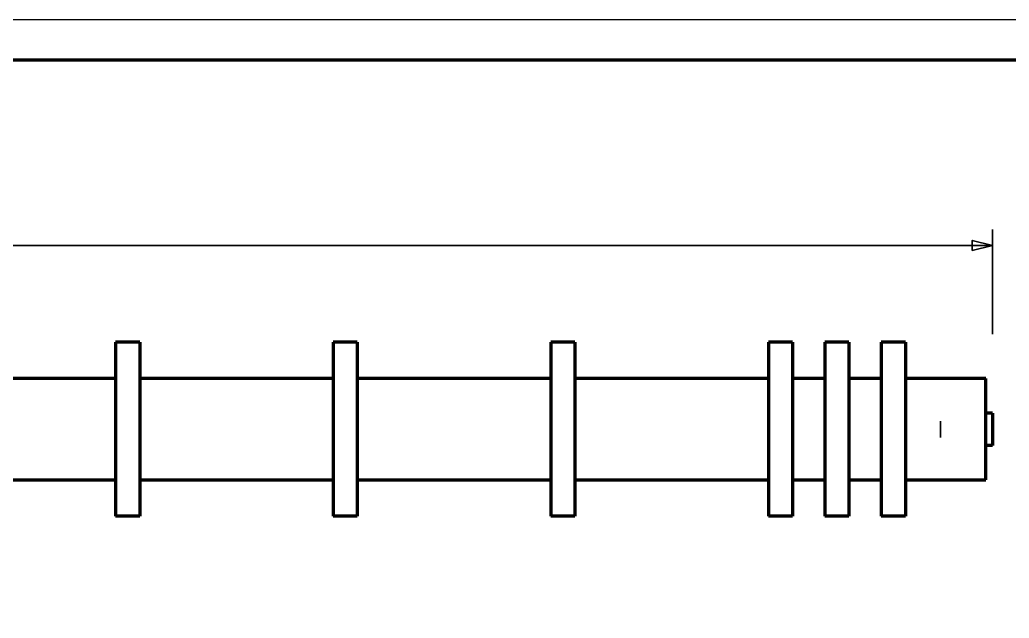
# Model space of a CAD drawing. Header units: millimetres. Extents: x 0 to 420, y 0 to 297.
# Drawn here: x 211.9 to 334.7, y 222.8 to 297 of the extents above; entities that cross this region are included whole.
import ezdxf

# ---------------------------------------------------------------- set-up
doc = ezdxf.new("R2010")
doc.units = ezdxf.units.MM
doc.linetypes.add('DASHED', pattern=[1.524, 1.27, -0.254])

msp = doc.modelspace()

# ---------------------------------------------------------------- linework, layer by layer
at = {"color": 7, "lineweight": 35}
for p, q in [((332.6, 258), (332.6, 271)), ((65, 269), (332.6, 269))]:
    msp.add_line(p, q, dxfattribs=at)
at = {"color": 1, "lineweight": 70}
for p, q in [((223.8, 257), (223.8, 256.93)), ((226.8, 257), (223.8, 257)), ((223.8, 256.93), (223.8, 256.73)), ((223.8, 256.73), (223.8, 256.39)), ((226.8, 257), (226.8, 256.93)), ((226.8, 256.93), (226.8, 256.73)), ((226.8, 256.73), (226.8, 256.39)), ((250.8, 257), (250.8, 256.93)), ((253.8, 257), (250.8, 257)), ((250.8, 256.93), (250.8, 256.73)), ((250.8, 256.73), (250.8, 256.39)), ((253.8, 257), (253.8, 256.93)), ((253.8, 256.93), (253.8, 256.73)), ((253.8, 256.73), (253.8, 256.39)), ((277.8, 257), (277.8, 256.93)), ((280.8, 257), (277.8, 257)), ((277.8, 256.93), (277.8, 256.73)), ((277.8, 256.73), (277.8, 256.39)), ((280.8, 257), (280.8, 256.93)), ((280.8, 256.93), (280.8, 256.73)), ((280.8, 256.73), (280.8, 256.39)), ((304.8, 257), (304.8, 256.93)), ((307.8, 257), (304.8, 257)), ((304.8, 256.93), (304.8, 256.73)), ((304.8, 256.73), (304.8, 256.39)), ((307.8, 257), (307.8, 256.93)), ((307.8, 256.93), (307.8, 256.73)), ((307.8, 256.73), (307.8, 256.39)), ((311.8, 257), (311.8, 256.93)), ((314.8, 257), (311.8, 257)), ((311.8, 256.93), (311.8, 256.73)), ((311.8, 256.73), (311.8, 256.39)), ((314.8, 257), (314.8, 256.93)), ((314.8, 256.93), (314.8, 256.73)), ((314.8, 256.73), (314.8, 256.39)), ((318.8, 257), (318.8, 256.93)), ((321.8, 257), (318.8, 257)), ((318.8, 256.93), (318.8, 256.73)), ((318.8, 256.73), (318.8, 256.39)), ((321.8, 257), (321.8, 256.93)), ((321.8, 256.93), (321.8, 256.73)), ((321.8, 256.73), (321.8, 256.39)), ((223.8, 256.39), (223.8, 255.93)), ((223.8, 255.93), (223.8, 255.34)), ((223.8, 255.34), (223.8, 254.64)), ((226.8, 256.39), (226.8, 255.93)), ((226.8, 255.93), (226.8, 255.34)), ((226.8, 255.34), (226.8, 254.64)), ((250.8, 256.39), (250.8, 255.93)), ((250.8, 255.93), (250.8, 255.34)), ((250.8, 255.34), (250.8, 254.64)), ((253.8, 256.39), (253.8, 255.93)), ((253.8, 255.93), (253.8, 255.34)), ((253.8, 255.34), (253.8, 254.64)), ((277.8, 256.39), (277.8, 255.93)), ((277.8, 255.93), (277.8, 255.34)), ((277.8, 255.34), (277.8, 254.64)), ((280.8, 256.39), (280.8, 255.93)), ((280.8, 255.93), (280.8, 255.34)), ((280.8, 255.34), (280.8, 254.64)), ((304.8, 256.39), (304.8, 255.93)), ((304.8, 255.93), (304.8, 255.34)), ((304.8, 255.34), (304.8, 254.64)), ((307.8, 256.39), (307.8, 255.93)), ((307.8, 255.93), (307.8, 255.34)), ((307.8, 255.34), (307.8, 254.64)), ((311.8, 256.39), (311.8, 255.93)), ((311.8, 255.93), (311.8, 255.34)), ((311.8, 255.34), (311.8, 254.64)), ((314.8, 256.39), (314.8, 255.93)), ((314.8, 255.93), (314.8, 255.34)), ((314.8, 255.34), (314.8, 254.64)), ((318.8, 256.39), (318.8, 255.93)), ((318.8, 255.93), (318.8, 255.34)), ((318.8, 255.34), (318.8, 254.64)), ((321.8, 256.39), (321.8, 255.93)), ((321.8, 255.93), (321.8, 255.34)), ((321.8, 255.34), (321.8, 254.64)), ((223.8, 254.64), (223.8, 253.84)), ((226.8, 254.64), (226.8, 253.84)), ((250.8, 254.64), (250.8, 253.84)), ((253.8, 254.64), (253.8, 253.84)), ((277.8, 254.64), (277.8, 253.84)), ((280.8, 254.64), (280.8, 253.84)), ((304.8, 254.64), (304.8, 253.84)), ((307.8, 254.64), (307.8, 253.84)), ((311.8, 254.64), (311.8, 253.84)), ((314.8, 254.64), (314.8, 253.84)), ((318.8, 254.64), (318.8, 253.84)), ((321.8, 254.64), (321.8, 253.84)), ((223.8, 253.84), (223.8, 252.93)), ((223.8, 252.93), (223.8, 251.95)), ((226.8, 253.84), (226.8, 252.93)), ((226.8, 252.93), (226.8, 251.95)), ((250.8, 253.84), (250.8, 252.93)), ((250.8, 252.93), (250.8, 251.95)), ((253.8, 253.84), (253.8, 252.93)), ((253.8, 252.93), (253.8, 251.95)), ((277.8, 253.84), (277.8, 252.93)), ((277.8, 252.93), (277.8, 251.95)), ((280.8, 253.84), (280.8, 252.93)), ((280.8, 252.93), (280.8, 251.95)), ((304.8, 253.84), (304.8, 252.93)), ((304.8, 252.93), (304.8, 251.95)), ((307.8, 253.84), (307.8, 252.93)), ((307.8, 252.93), (307.8, 251.95)), ((311.8, 253.84), (311.8, 252.93)), ((311.8, 252.93), (311.8, 251.95)), ((314.8, 253.84), (314.8, 252.93)), ((314.8, 252.93), (314.8, 251.95)), ((318.8, 253.84), (318.8, 252.93)), ((318.8, 252.93), (318.8, 251.95)), ((321.8, 253.84), (321.8, 252.93)), ((321.8, 252.93), (321.8, 251.95)), ((223.8, 252.5), (173.8, 252.5)), ((223.8, 251.95), (223.8, 250.89)), ((250.8, 252.5), (226.8, 252.5)), ((226.8, 251.95), (226.8, 250.89)), ((250.8, 251.95), (250.8, 250.89)), ((277.8, 252.5), (253.8, 252.5)), ((253.8, 251.95), (253.8, 250.89)), ((277.8, 251.95), (277.8, 250.89)), ((304.8, 252.5), (280.8, 252.5)), ((280.8, 251.95), (280.8, 250.89)), ((304.8, 251.95), (304.8, 250.89)), ((311.8, 252.5), (307.8, 252.5)), ((307.8, 251.95), (307.8, 250.89)), ((311.8, 251.95), (311.8, 250.89)), ((318.8, 252.5), (314.8, 252.5)), ((314.8, 251.95), (314.8, 250.89)), ((318.8, 251.95), (318.8, 250.89)), ((331.8, 252.5), (321.8, 252.5)), ((321.8, 251.95), (321.8, 250.89)), ((331.8, 252.34), (331.8, 252.5)), ((331.8, 251.88), (331.8, 252.34)), ((331.8, 251.13), (331.8, 251.88)), ((223.8, 250.89), (223.8, 249.77)), ((226.8, 250.89), (226.8, 249.77)), ((250.8, 250.89), (250.8, 249.77)), ((253.8, 250.89), (253.8, 249.77)), ((277.8, 250.89), (277.8, 249.77)), ((280.8, 250.89), (280.8, 249.77)), ((304.8, 250.89), (304.8, 249.77)), ((307.8, 250.89), (307.8, 249.77)), ((311.8, 250.89), (311.8, 249.77)), ((314.8, 250.89), (314.8, 249.77)), ((318.8, 250.89), (318.8, 249.77)), ((321.8, 250.89), (321.8, 249.77)), ((331.8, 250.13), (331.8, 251.13)), ((223.8, 249.77), (223.8, 248.6)), ((226.8, 249.77), (226.8, 248.6)), ((250.8, 249.77), (250.8, 248.6)), ((253.8, 249.77), (253.8, 248.6)), ((277.8, 249.77), (277.8, 248.6)), ((280.8, 249.77), (280.8, 248.6)), ((304.8, 249.77), (304.8, 248.6)), ((307.8, 249.77), (307.8, 248.6)), ((311.8, 249.77), (311.8, 248.6)), ((314.8, 249.77), (314.8, 248.6)), ((318.8, 249.77), (318.8, 248.6)), ((321.8, 249.77), (321.8, 248.6)), ((331.8, 248.93), (331.8, 250.13)), ((223.8, 248.6), (223.8, 247.41)), ((226.8, 248.6), (226.8, 247.41)), ((250.8, 248.6), (250.8, 247.41)), ((253.8, 248.6), (253.8, 247.41)), ((277.8, 248.6), (277.8, 247.41)), ((280.8, 248.6), (280.8, 247.41)), ((304.8, 248.6), (304.8, 247.41)), ((307.8, 248.6), (307.8, 247.41)), ((311.8, 248.6), (311.8, 247.41)), ((314.8, 248.6), (314.8, 247.41)), ((318.8, 248.6), (318.8, 247.41)), ((321.8, 248.6), (321.8, 247.41)), ((331.8, 247.6), (331.8, 248.93)), ((332.6, 248.2), (331.8, 248.2)), ((332.6, 248.2), (332.6, 248.19)), ((332.6, 248.19), (332.6, 248.15)), ((332.6, 248.15), (332.6, 248.09)), ((332.6, 248.09), (332.6, 248)), ((332.6, 248), (332.6, 247.89)), ((223.8, 247.41), (223.8, 246.2)), ((226.8, 247.41), (226.8, 246.2)), ((250.8, 247.41), (250.8, 246.2)), ((253.8, 247.41), (253.8, 246.2)), ((277.8, 247.41), (277.8, 246.2)), ((280.8, 247.41), (280.8, 246.2)), ((304.8, 247.41), (304.8, 246.2)), ((307.8, 247.41), (307.8, 246.2)), ((311.8, 247.41), (311.8, 246.2)), ((314.8, 247.41), (314.8, 246.2)), ((318.8, 247.41), (318.8, 246.2)), ((321.8, 247.41), (321.8, 246.2)), ((331.8, 246.2), (331.8, 247.6)), ((332.6, 247.89), (332.6, 247.76)), ((332.6, 247.76), (332.6, 247.61)), ((332.6, 247.61), (332.6, 247.45)), ((332.6, 247.45), (332.6, 247.26)), ((332.6, 247.26), (332.6, 247.07)), ((332.6, 247.07), (332.6, 246.86)), ((332.6, 246.86), (332.6, 246.65)), ((223.8, 246.2), (223.8, 244.99)), ((226.8, 246.2), (226.8, 244.99)), ((250.8, 246.2), (250.8, 244.99)), ((253.8, 246.2), (253.8, 244.99)), ((277.8, 246.2), (277.8, 244.99)), ((280.8, 246.2), (280.8, 244.99)), ((304.8, 246.2), (304.8, 244.99)), ((307.8, 246.2), (307.8, 244.99)), ((311.8, 246.2), (311.8, 244.99)), ((314.8, 246.2), (314.8, 244.99)), ((318.8, 246.2), (318.8, 244.99)), ((321.8, 246.2), (321.8, 244.99)), ((331.8, 244.8), (331.8, 246.2)), ((332.6, 246.65), (332.6, 246.42)), ((332.6, 246.42), (332.6, 246.2)), ((332.6, 246.2), (332.6, 245.98)), ((332.6, 245.98), (332.6, 245.75)), ((332.6, 245.75), (332.6, 245.54)), ((332.6, 245.54), (332.6, 245.33)), ((223.8, 244.99), (223.8, 243.8)), ((226.8, 244.99), (226.8, 243.8)), ((250.8, 244.99), (250.8, 243.8)), ((253.8, 244.99), (253.8, 243.8)), ((277.8, 244.99), (277.8, 243.8)), ((280.8, 244.99), (280.8, 243.8)), ((304.8, 244.99), (304.8, 243.8)), ((307.8, 244.99), (307.8, 243.8)), ((311.8, 244.99), (311.8, 243.8)), ((314.8, 244.99), (314.8, 243.8)), ((318.8, 244.99), (318.8, 243.8)), ((321.8, 244.99), (321.8, 243.8)), ((331.8, 243.47), (331.8, 244.8)), ((332.6, 245.33), (332.6, 245.14)), ((332.6, 245.14), (332.6, 244.95)), ((332.6, 244.95), (332.6, 244.79)), ((332.6, 244.79), (332.6, 244.64)), ((332.6, 244.64), (332.6, 244.51)), ((332.6, 244.51), (332.6, 244.4)), ((332.6, 244.4), (332.6, 244.31)), ((332.6, 244.31), (332.6, 244.25)), ((223.8, 243.8), (223.8, 242.63)), ((226.8, 243.8), (226.8, 242.63)), ((250.8, 243.8), (250.8, 242.63)), ((253.8, 243.8), (253.8, 242.63)), ((277.8, 243.8), (277.8, 242.63)), ((280.8, 243.8), (280.8, 242.63)), ((304.8, 243.8), (304.8, 242.63)), ((307.8, 243.8), (307.8, 242.63)), ((311.8, 243.8), (311.8, 242.63)), ((314.8, 243.8), (314.8, 242.63)), ((318.8, 243.8), (318.8, 242.63)), ((321.8, 243.8), (321.8, 242.63)), ((332.6, 244.2), (331.8, 244.2)), ((331.8, 242.27), (331.8, 243.47)), ((332.6, 244.25), (332.6, 244.21)), ((332.6, 244.21), (332.6, 244.2)), ((223.8, 242.63), (223.8, 241.51)), ((226.8, 242.63), (226.8, 241.51)), ((250.8, 242.63), (250.8, 241.51)), ((253.8, 242.63), (253.8, 241.51)), ((277.8, 242.63), (277.8, 241.51)), ((280.8, 242.63), (280.8, 241.51)), ((304.8, 242.63), (304.8, 241.51)), ((307.8, 242.63), (307.8, 241.51)), ((311.8, 242.63), (311.8, 241.51)), ((314.8, 242.63), (314.8, 241.51)), ((318.8, 242.63), (318.8, 241.51)), ((321.8, 242.63), (321.8, 241.51)), ((331.8, 241.27), (331.8, 242.27)), ((223.8, 241.51), (223.8, 240.45)), ((226.8, 241.51), (226.8, 240.45)), ((250.8, 241.51), (250.8, 240.45)), ((253.8, 241.51), (253.8, 240.45)), ((277.8, 241.51), (277.8, 240.45)), ((280.8, 241.51), (280.8, 240.45)), ((304.8, 241.51), (304.8, 240.45)), ((307.8, 241.51), (307.8, 240.45)), ((311.8, 241.51), (311.8, 240.45)), ((314.8, 241.51), (314.8, 240.45)), ((318.8, 241.51), (318.8, 240.45)), ((321.8, 241.51), (321.8, 240.45)), ((331.8, 240.52), (331.8, 241.27)), ((173.8, 239.9), (223.8, 239.9)), ((223.8, 240.45), (223.8, 239.47)), ((223.8, 239.47), (223.8, 238.56)), ((226.8, 240.45), (226.8, 239.47)), ((226.8, 239.9), (250.8, 239.9)), ((226.8, 239.47), (226.8, 238.56)), ((250.8, 240.45), (250.8, 239.47)), ((250.8, 239.47), (250.8, 238.56)), ((253.8, 240.45), (253.8, 239.47)), ((253.8, 239.9), (277.8, 239.9)), ((253.8, 239.47), (253.8, 238.56)), ((277.8, 240.45), (277.8, 239.47)), ((277.8, 239.47), (277.8, 238.56)), ((280.8, 240.45), (280.8, 239.47)), ((280.8, 239.9), (304.8, 239.9)), ((280.8, 239.47), (280.8, 238.56)), ((304.8, 240.45), (304.8, 239.47)), ((304.8, 239.47), (304.8, 238.56)), ((307.8, 240.45), (307.8, 239.47)), ((307.8, 239.9), (311.8, 239.9)), ((307.8, 239.47), (307.8, 238.56)), ((311.8, 240.45), (311.8, 239.47)), ((311.8, 239.47), (311.8, 238.56)), ((314.8, 240.45), (314.8, 239.47)), ((314.8, 239.9), (318.8, 239.9)), ((314.8, 239.47), (314.8, 238.56)), ((318.8, 240.45), (318.8, 239.47)), ((318.8, 239.47), (318.8, 238.56)), ((321.8, 240.45), (321.8, 239.47)), ((321.8, 239.9), (331.8, 239.9)), ((321.8, 239.47), (321.8, 238.56)), ((331.8, 240.06), (331.8, 240.52)), ((331.8, 239.9), (331.8, 240.06)), ((223.8, 238.56), (223.8, 237.76)), ((226.8, 238.56), (226.8, 237.76)), ((250.8, 238.56), (250.8, 237.76)), ((253.8, 238.56), (253.8, 237.76)), ((277.8, 238.56), (277.8, 237.76)), ((280.8, 238.56), (280.8, 237.76)), ((304.8, 238.56), (304.8, 237.76)), ((307.8, 238.56), (307.8, 237.76)), ((311.8, 238.56), (311.8, 237.76)), ((314.8, 238.56), (314.8, 237.76)), ((318.8, 238.56), (318.8, 237.76)), ((321.8, 238.56), (321.8, 237.76)), ((223.8, 237.76), (223.8, 237.06)), ((223.8, 237.06), (223.8, 236.47)), ((226.8, 237.76), (226.8, 237.06)), ((226.8, 237.06), (226.8, 236.47)), ((250.8, 237.76), (250.8, 237.06)), ((250.8, 237.06), (250.8, 236.47)), ((253.8, 237.76), (253.8, 237.06)), ((253.8, 237.06), (253.8, 236.47)), ((277.8, 237.76), (277.8, 237.06)), ((277.8, 237.06), (277.8, 236.47)), ((280.8, 237.76), (280.8, 237.06)), ((280.8, 237.06), (280.8, 236.47)), ((304.8, 237.76), (304.8, 237.06)), ((304.8, 237.06), (304.8, 236.47)), ((307.8, 237.76), (307.8, 237.06)), ((307.8, 237.06), (307.8, 236.47)), ((311.8, 237.76), (311.8, 237.06)), ((311.8, 237.06), (311.8, 236.47)), ((314.8, 237.76), (314.8, 237.06)), ((314.8, 237.06), (314.8, 236.47)), ((318.8, 237.76), (318.8, 237.06)), ((318.8, 237.06), (318.8, 236.47)), ((321.8, 237.76), (321.8, 237.06)), ((321.8, 237.06), (321.8, 236.47)), ((223.8, 236.47), (223.8, 236.01)), ((223.8, 236.01), (223.8, 235.67)), ((226.8, 236.47), (226.8, 236.01)), ((226.8, 236.01), (226.8, 235.67)), ((250.8, 236.47), (250.8, 236.01)), ((250.8, 236.01), (250.8, 235.67)), ((253.8, 236.47), (253.8, 236.01)), ((253.8, 236.01), (253.8, 235.67)), ((277.8, 236.47), (277.8, 236.01)), ((277.8, 236.01), (277.8, 235.67)), ((280.8, 236.47), (280.8, 236.01)), ((280.8, 236.01), (280.8, 235.67)), ((304.8, 236.47), (304.8, 236.01)), ((304.8, 236.01), (304.8, 235.67)), ((307.8, 236.47), (307.8, 236.01)), ((307.8, 236.01), (307.8, 235.67)), ((311.8, 236.47), (311.8, 236.01)), ((311.8, 236.01), (311.8, 235.67)), ((314.8, 236.47), (314.8, 236.01)), ((314.8, 236.01), (314.8, 235.67)), ((318.8, 236.47), (318.8, 236.01)), ((318.8, 236.01), (318.8, 235.67)), ((321.8, 236.47), (321.8, 236.01)), ((321.8, 236.01), (321.8, 235.67)), ((223.8, 235.67), (223.8, 235.47)), ((223.8, 235.47), (223.8, 235.4)), ((226.8, 235.4), (223.8, 235.4)), ((226.8, 235.67), (226.8, 235.47)), ((226.8, 235.47), (226.8, 235.4)), ((250.8, 235.67), (250.8, 235.47)), ((250.8, 235.47), (250.8, 235.4)), ((253.8, 235.4), (250.8, 235.4)), ((253.8, 235.67), (253.8, 235.47)), ((253.8, 235.47), (253.8, 235.4)), ((277.8, 235.67), (277.8, 235.47)), ((277.8, 235.47), (277.8, 235.4)), ((280.8, 235.4), (277.8, 235.4)), ((280.8, 235.67), (280.8, 235.47)), ((280.8, 235.47), (280.8, 235.4)), ((304.8, 235.67), (304.8, 235.47)), ((304.8, 235.47), (304.8, 235.4)), ((307.8, 235.4), (304.8, 235.4)), ((307.8, 235.67), (307.8, 235.47)), ((307.8, 235.47), (307.8, 235.4)), ((311.8, 235.67), (311.8, 235.47)), ((311.8, 235.47), (311.8, 235.4)), ((314.8, 235.4), (311.8, 235.4)), ((314.8, 235.67), (314.8, 235.47)), ((314.8, 235.47), (314.8, 235.4)), ((318.8, 235.67), (318.8, 235.47)), ((318.8, 235.47), (318.8, 235.4)), ((321.8, 235.4), (318.8, 235.4)), ((321.8, 235.67), (321.8, 235.47)), ((321.8, 235.47), (321.8, 235.4))]:
    msp.add_line(p, q, dxfattribs=at)
at = {"color": 5, "linetype": 'DASHED', "lineweight": 35}
for p, q in [((223.8, 256.73), (223.8, 257)), ((223.8, 255.93), (223.8, 256.73)), ((226.8, 256.73), (226.8, 257)), ((226.8, 255.93), (226.8, 256.73)), ((250.8, 256.73), (250.8, 257)), ((250.8, 255.93), (250.8, 256.73)), ((253.8, 256.73), (253.8, 257)), ((253.8, 255.93), (253.8, 256.73)), ((277.8, 256.73), (277.8, 257)), ((277.8, 255.93), (277.8, 256.73)), ((280.8, 256.73), (280.8, 257)), ((280.8, 255.93), (280.8, 256.73)), ((304.8, 256.73), (304.8, 257)), ((304.8, 255.93), (304.8, 256.73)), ((307.8, 256.73), (307.8, 257)), ((307.8, 255.93), (307.8, 256.73)), ((311.8, 256.73), (311.8, 257)), ((311.8, 255.93), (311.8, 256.73)), ((314.8, 256.73), (314.8, 257)), ((314.8, 255.93), (314.8, 256.73)), ((318.8, 256.73), (318.8, 257)), ((318.8, 255.93), (318.8, 256.73)), ((321.8, 256.73), (321.8, 257)), ((321.8, 255.93), (321.8, 256.73)), ((223.8, 254.64), (223.8, 255.93)), ((226.8, 254.64), (226.8, 255.93)), ((250.8, 254.64), (250.8, 255.93)), ((253.8, 254.64), (253.8, 255.93)), ((277.8, 254.64), (277.8, 255.93)), ((280.8, 254.64), (280.8, 255.93)), ((304.8, 254.64), (304.8, 255.93)), ((307.8, 254.64), (307.8, 255.93)), ((311.8, 254.64), (311.8, 255.93)), ((314.8, 254.64), (314.8, 255.93)), ((318.8, 254.64), (318.8, 255.93)), ((321.8, 254.64), (321.8, 255.93)), ((223.8, 252.93), (223.8, 254.64)), ((226.8, 252.93), (226.8, 254.64)), ((250.8, 252.93), (250.8, 254.64)), ((253.8, 252.93), (253.8, 254.64)), ((277.8, 252.93), (277.8, 254.64)), ((280.8, 252.93), (280.8, 254.64)), ((304.8, 252.93), (304.8, 254.64)), ((307.8, 252.93), (307.8, 254.64)), ((311.8, 252.93), (311.8, 254.64)), ((314.8, 252.93), (314.8, 254.64)), ((318.8, 252.93), (318.8, 254.64)), ((321.8, 252.93), (321.8, 254.64)), ((223.8, 250.89), (223.8, 252.93)), ((226.8, 250.89), (226.8, 252.93)), ((250.8, 250.89), (250.8, 252.93)), ((253.8, 250.89), (253.8, 252.93)), ((277.8, 250.89), (277.8, 252.93)), ((280.8, 250.89), (280.8, 252.93)), ((304.8, 250.89), (304.8, 252.93)), ((307.8, 250.89), (307.8, 252.93)), ((311.8, 250.89), (311.8, 252.93)), ((314.8, 250.89), (314.8, 252.93)), ((318.8, 250.89), (318.8, 252.93)), ((321.8, 250.89), (321.8, 252.93)), ((223.8, 252.34), (223.8, 252.5)), ((223.8, 252.5), (223.8, 252.34)), ((223.8, 251.88), (223.8, 252.34)), ((223.8, 252.34), (223.8, 251.88)), ((223.8, 251.13), (223.8, 251.88)), ((223.8, 251.88), (223.8, 251.13)), ((226.8, 252.34), (226.8, 252.5)), ((226.8, 252.5), (226.8, 252.34)), ((226.8, 251.88), (226.8, 252.34)), ((226.8, 252.34), (226.8, 251.88)), ((226.8, 251.13), (226.8, 251.88)), ((226.8, 251.88), (226.8, 251.13)), ((250.8, 252.34), (250.8, 252.5)), ((250.8, 252.5), (250.8, 252.34)), ((250.8, 251.88), (250.8, 252.34)), ((250.8, 252.34), (250.8, 251.88)), ((250.8, 251.13), (250.8, 251.88)), ((250.8, 251.88), (250.8, 251.13)), ((253.8, 252.34), (253.8, 252.5)), ((253.8, 252.5), (253.8, 252.34)), ((253.8, 251.88), (253.8, 252.34)), ((253.8, 252.34), (253.8, 251.88)), ((253.8, 251.13), (253.8, 251.88)), ((253.8, 251.88), (253.8, 251.13)), ((277.8, 252.34), (277.8, 252.5)), ((277.8, 252.5), (277.8, 252.34)), ((277.8, 251.88), (277.8, 252.34)), ((277.8, 252.34), (277.8, 251.88)), ((277.8, 251.13), (277.8, 251.88)), ((277.8, 251.88), (277.8, 251.13)), ((280.8, 252.34), (280.8, 252.5)), ((280.8, 252.5), (280.8, 252.34)), ((280.8, 251.88), (280.8, 252.34)), ((280.8, 252.34), (280.8, 251.88)), ((280.8, 251.13), (280.8, 251.88)), ((280.8, 251.88), (280.8, 251.13)), ((304.8, 252.34), (304.8, 252.5)), ((304.8, 252.5), (304.8, 252.34)), ((304.8, 251.88), (304.8, 252.34)), ((304.8, 252.34), (304.8, 251.88)), ((304.8, 251.13), (304.8, 251.88)), ((304.8, 251.88), (304.8, 251.13)), ((307.8, 252.34), (307.8, 252.5)), ((307.8, 252.5), (307.8, 252.34)), ((307.8, 251.88), (307.8, 252.34)), ((307.8, 252.34), (307.8, 251.88)), ((307.8, 251.13), (307.8, 251.88)), ((307.8, 251.88), (307.8, 251.13)), ((311.8, 252.34), (311.8, 252.5)), ((311.8, 252.5), (311.8, 252.34)), ((311.8, 251.88), (311.8, 252.34)), ((311.8, 252.34), (311.8, 251.88)), ((311.8, 251.13), (311.8, 251.88)), ((311.8, 251.88), (311.8, 251.13)), ((314.8, 252.34), (314.8, 252.5)), ((314.8, 252.5), (314.8, 252.34)), ((314.8, 251.88), (314.8, 252.34)), ((314.8, 252.34), (314.8, 251.88)), ((314.8, 251.13), (314.8, 251.88)), ((314.8, 251.88), (314.8, 251.13)), ((318.8, 252.34), (318.8, 252.5)), ((318.8, 252.5), (318.8, 252.34)), ((318.8, 251.88), (318.8, 252.34)), ((318.8, 252.34), (318.8, 251.88)), ((318.8, 251.13), (318.8, 251.88)), ((318.8, 251.88), (318.8, 251.13)), ((321.8, 252.34), (321.8, 252.5)), ((321.8, 252.5), (321.8, 252.34)), ((321.8, 251.88), (321.8, 252.34)), ((321.8, 252.34), (321.8, 251.88)), ((321.8, 251.13), (321.8, 251.88)), ((321.8, 251.88), (321.8, 251.13)), ((331.8, 252.5), (331.8, 252.34)), ((331.8, 252.34), (331.8, 251.88)), ((331.8, 251.88), (331.8, 251.13)), ((223.8, 250.13), (223.8, 251.13)), ((223.8, 251.13), (223.8, 250.13)), ((223.8, 248.6), (223.8, 250.89)), ((226.8, 250.13), (226.8, 251.13)), ((226.8, 251.13), (226.8, 250.13)), ((226.8, 248.6), (226.8, 250.89)), ((250.8, 250.13), (250.8, 251.13)), ((250.8, 251.13), (250.8, 250.13)), ((250.8, 248.6), (250.8, 250.89)), ((253.8, 250.13), (253.8, 251.13)), ((253.8, 251.13), (253.8, 250.13)), ((253.8, 248.6), (253.8, 250.89)), ((277.8, 250.13), (277.8, 251.13)), ((277.8, 251.13), (277.8, 250.13)), ((277.8, 248.6), (277.8, 250.89)), ((280.8, 250.13), (280.8, 251.13)), ((280.8, 251.13), (280.8, 250.13)), ((280.8, 248.6), (280.8, 250.89)), ((304.8, 250.13), (304.8, 251.13)), ((304.8, 251.13), (304.8, 250.13)), ((304.8, 248.6), (304.8, 250.89)), ((307.8, 250.13), (307.8, 251.13)), ((307.8, 251.13), (307.8, 250.13)), ((307.8, 248.6), (307.8, 250.89)), ((311.8, 250.13), (311.8, 251.13)), ((311.8, 251.13), (311.8, 250.13)), ((311.8, 248.6), (311.8, 250.89)), ((314.8, 250.13), (314.8, 251.13)), ((314.8, 251.13), (314.8, 250.13)), ((314.8, 248.6), (314.8, 250.89)), ((318.8, 250.13), (318.8, 251.13)), ((318.8, 251.13), (318.8, 250.13)), ((318.8, 248.6), (318.8, 250.89)), ((321.8, 250.13), (321.8, 251.13)), ((321.8, 251.13), (321.8, 250.13)), ((321.8, 248.6), (321.8, 250.89)), ((331.8, 251.13), (331.8, 250.13)), ((223.8, 248.93), (223.8, 250.13)), ((223.8, 250.13), (223.8, 248.93)), ((226.8, 248.93), (226.8, 250.13)), ((226.8, 250.13), (226.8, 248.93)), ((250.8, 248.93), (250.8, 250.13)), ((250.8, 250.13), (250.8, 248.93)), ((253.8, 248.93), (253.8, 250.13)), ((253.8, 250.13), (253.8, 248.93)), ((277.8, 248.93), (277.8, 250.13)), ((277.8, 250.13), (277.8, 248.93)), ((280.8, 248.93), (280.8, 250.13)), ((280.8, 250.13), (280.8, 248.93)), ((304.8, 248.93), (304.8, 250.13)), ((304.8, 250.13), (304.8, 248.93)), ((307.8, 248.93), (307.8, 250.13)), ((307.8, 250.13), (307.8, 248.93)), ((311.8, 248.93), (311.8, 250.13)), ((311.8, 250.13), (311.8, 248.93)), ((314.8, 248.93), (314.8, 250.13)), ((314.8, 250.13), (314.8, 248.93)), ((318.8, 248.93), (318.8, 250.13)), ((318.8, 250.13), (318.8, 248.93)), ((321.8, 248.93), (321.8, 250.13)), ((321.8, 250.13), (321.8, 248.93)), ((331.8, 250.13), (331.8, 248.93)), ((223.8, 247.6), (223.8, 248.93)), ((223.8, 248.93), (223.8, 247.6)), ((223.8, 246.2), (223.8, 248.6)), ((226.8, 247.6), (226.8, 248.93)), ((226.8, 248.93), (226.8, 247.6)), ((226.8, 246.2), (226.8, 248.6)), ((250.8, 247.6), (250.8, 248.93)), ((250.8, 248.93), (250.8, 247.6)), ((250.8, 246.2), (250.8, 248.6)), ((253.8, 247.6), (253.8, 248.93)), ((253.8, 248.93), (253.8, 247.6)), ((253.8, 246.2), (253.8, 248.6)), ((277.8, 247.6), (277.8, 248.93)), ((277.8, 248.93), (277.8, 247.6)), ((277.8, 246.2), (277.8, 248.6)), ((280.8, 247.6), (280.8, 248.93)), ((280.8, 248.93), (280.8, 247.6)), ((280.8, 246.2), (280.8, 248.6)), ((304.8, 247.6), (304.8, 248.93)), ((304.8, 248.93), (304.8, 247.6)), ((304.8, 246.2), (304.8, 248.6)), ((307.8, 247.6), (307.8, 248.93)), ((307.8, 248.93), (307.8, 247.6)), ((307.8, 246.2), (307.8, 248.6)), ((311.8, 247.6), (311.8, 248.93)), ((311.8, 248.93), (311.8, 247.6)), ((311.8, 246.2), (311.8, 248.6)), ((314.8, 247.6), (314.8, 248.93)), ((314.8, 248.93), (314.8, 247.6)), ((314.8, 246.2), (314.8, 248.6)), ((318.8, 247.6), (318.8, 248.93)), ((318.8, 248.93), (318.8, 247.6)), ((318.8, 246.2), (318.8, 248.6)), ((321.8, 247.6), (321.8, 248.93)), ((321.8, 248.93), (321.8, 247.6)), ((321.8, 246.2), (321.8, 248.6)), ((331.8, 248.93), (331.8, 247.6)), ((331.8, 248.15), (331.8, 248.2)), ((331.8, 248.2), (331.8, 248.19)), ((331.8, 248.19), (331.8, 248.15)), ((331.8, 248), (331.8, 248.15)), ((331.8, 248.15), (331.8, 248.09)), ((331.8, 248.09), (331.8, 248)), ((331.8, 247.76), (331.8, 248)), ((331.8, 248), (331.8, 247.89)), ((332.6, 248.15), (332.6, 248.2)), ((332.6, 248), (332.6, 248.15)), ((332.6, 247.76), (332.6, 248)), ((223.8, 246.2), (223.8, 247.6)), ((223.8, 247.6), (223.8, 246.2)), ((226.8, 246.2), (226.8, 247.6)), ((226.8, 247.6), (226.8, 246.2)), ((250.8, 246.2), (250.8, 247.6)), ((250.8, 247.6), (250.8, 246.2)), ((253.8, 246.2), (253.8, 247.6)), ((253.8, 247.6), (253.8, 246.2)), ((277.8, 246.2), (277.8, 247.6)), ((277.8, 247.6), (277.8, 246.2)), ((280.8, 246.2), (280.8, 247.6)), ((280.8, 247.6), (280.8, 246.2)), ((304.8, 246.2), (304.8, 247.6)), ((304.8, 247.6), (304.8, 246.2)), ((307.8, 246.2), (307.8, 247.6)), ((307.8, 247.6), (307.8, 246.2)), ((311.8, 246.2), (311.8, 247.6)), ((311.8, 247.6), (311.8, 246.2)), ((314.8, 246.2), (314.8, 247.6)), ((314.8, 247.6), (314.8, 246.2)), ((318.8, 246.2), (318.8, 247.6)), ((318.8, 247.6), (318.8, 246.2)), ((321.8, 246.2), (321.8, 247.6)), ((321.8, 247.6), (321.8, 246.2)), ((326.14, 247.19), (326.14, 247.21)), ((326.14, 247.21), (326.14, 247.2)), ((326.14, 247.2), (326.14, 247.19)), ((326.14, 247.11), (326.14, 247.19)), ((326.14, 247.19), (326.14, 247.15)), ((326.14, 247.15), (326.14, 247.11)), ((326.14, 246.99), (326.14, 247.11)), ((326.14, 247.11), (326.14, 247.06)), ((326.14, 247.06), (326.14, 246.99)), ((326.14, 246.83), (326.14, 246.99)), ((326.14, 246.99), (326.14, 246.91)), ((326.14, 246.91), (326.14, 246.83)), ((326.14, 246.64), (326.14, 246.83)), ((326.14, 246.83), (326.14, 246.74)), ((331.8, 247.89), (331.8, 247.76)), ((331.8, 247.45), (331.8, 247.76)), ((331.8, 247.76), (331.8, 247.61)), ((331.8, 247.61), (331.8, 247.45)), ((331.8, 247.6), (331.8, 246.2)), ((331.8, 247.07), (331.8, 247.45)), ((331.8, 247.45), (331.8, 247.26)), ((331.8, 247.26), (331.8, 247.07)), ((331.8, 246.65), (331.8, 247.07)), ((331.8, 247.07), (331.8, 246.86)), ((331.8, 246.86), (331.8, 246.65)), ((332.6, 247.45), (332.6, 247.76)), ((332.6, 247.07), (332.6, 247.45)), ((332.6, 247.19), (332.6, 247.21)), ((332.6, 247.21), (332.6, 247.2)), ((332.6, 247.2), (332.6, 247.19)), ((332.6, 247.11), (332.6, 247.19)), ((332.6, 247.19), (332.6, 247.15)), ((332.6, 247.15), (332.6, 247.11)), ((332.6, 246.99), (332.6, 247.11)), ((332.6, 247.11), (332.6, 247.06)), ((332.6, 246.65), (332.6, 247.07)), ((332.6, 247.06), (332.6, 246.99)), ((332.6, 246.83), (332.6, 246.99)), ((332.6, 246.99), (332.6, 246.91)), ((332.6, 246.91), (332.6, 246.83)), ((332.6, 246.64), (332.6, 246.83)), ((332.6, 246.83), (332.6, 246.74)), ((223.8, 243.8), (223.8, 246.2)), ((223.8, 244.8), (223.8, 246.2)), ((223.8, 246.2), (223.8, 244.8)), ((226.8, 243.8), (226.8, 246.2)), ((226.8, 244.8), (226.8, 246.2)), ((226.8, 246.2), (226.8, 244.8)), ((250.8, 243.8), (250.8, 246.2)), ((250.8, 244.8), (250.8, 246.2)), ((250.8, 246.2), (250.8, 244.8)), ((253.8, 243.8), (253.8, 246.2)), ((253.8, 244.8), (253.8, 246.2)), ((253.8, 246.2), (253.8, 244.8)), ((277.8, 243.8), (277.8, 246.2)), ((277.8, 244.8), (277.8, 246.2)), ((277.8, 246.2), (277.8, 244.8)), ((280.8, 243.8), (280.8, 246.2)), ((280.8, 244.8), (280.8, 246.2)), ((280.8, 246.2), (280.8, 244.8)), ((304.8, 243.8), (304.8, 246.2)), ((304.8, 244.8), (304.8, 246.2)), ((304.8, 246.2), (304.8, 244.8)), ((307.8, 243.8), (307.8, 246.2)), ((307.8, 244.8), (307.8, 246.2)), ((307.8, 246.2), (307.8, 244.8)), ((311.8, 243.8), (311.8, 246.2)), ((311.8, 244.8), (311.8, 246.2)), ((311.8, 246.2), (311.8, 244.8)), ((314.8, 243.8), (314.8, 246.2)), ((314.8, 244.8), (314.8, 246.2)), ((314.8, 246.2), (314.8, 244.8)), ((318.8, 243.8), (318.8, 246.2)), ((318.8, 244.8), (318.8, 246.2)), ((318.8, 246.2), (318.8, 244.8)), ((321.8, 243.8), (321.8, 246.2)), ((321.8, 244.8), (321.8, 246.2)), ((321.8, 246.2), (321.8, 244.8)), ((326.14, 246.74), (326.14, 246.64)), ((326.14, 246.42), (326.14, 246.64)), ((326.14, 246.64), (326.14, 246.53)), ((326.14, 246.53), (326.14, 246.42)), ((326.14, 246.2), (326.14, 246.42)), ((326.14, 246.42), (326.14, 246.31)), ((326.14, 246.31), (326.14, 246.2)), ((326.14, 246.2), (326.14, 246.09)), ((326.14, 245.98), (326.14, 246.2)), ((326.14, 246.09), (326.14, 245.98)), ((326.14, 245.98), (326.14, 245.87)), ((326.14, 245.76), (326.14, 245.98)), ((326.14, 245.87), (326.14, 245.76)), ((326.14, 245.76), (326.14, 245.66)), ((326.14, 245.57), (326.14, 245.76)), ((326.14, 245.66), (326.14, 245.57)), ((326.14, 245.57), (326.14, 245.49)), ((326.14, 245.41), (326.14, 245.57)), ((331.8, 246.2), (331.8, 246.65)), ((331.8, 246.65), (331.8, 246.42)), ((331.8, 246.42), (331.8, 246.2)), ((331.8, 246.2), (331.8, 245.98)), ((331.8, 245.75), (331.8, 246.2)), ((331.8, 246.2), (331.8, 244.8)), ((331.8, 245.98), (331.8, 245.75)), ((331.8, 245.75), (331.8, 245.54)), ((331.8, 245.33), (331.8, 245.75)), ((331.8, 245.54), (331.8, 245.33)), ((332.6, 246.74), (332.6, 246.64)), ((332.6, 246.2), (332.6, 246.65)), ((332.6, 246.42), (332.6, 246.64)), ((332.6, 246.64), (332.6, 246.53)), ((332.6, 246.53), (332.6, 246.42)), ((332.6, 246.2), (332.6, 246.42)), ((332.6, 246.42), (332.6, 246.31)), ((332.6, 246.31), (332.6, 246.2)), ((332.6, 246.2), (332.6, 246.09)), ((332.6, 245.98), (332.6, 246.2)), ((332.6, 245.75), (332.6, 246.2)), ((332.6, 246.09), (332.6, 245.98)), ((332.6, 245.98), (332.6, 245.87)), ((332.6, 245.76), (332.6, 245.98)), ((332.6, 245.87), (332.6, 245.76)), ((332.6, 245.76), (332.6, 245.66)), ((332.6, 245.57), (332.6, 245.76)), ((332.6, 245.33), (332.6, 245.75)), ((332.6, 245.66), (332.6, 245.57)), ((332.6, 245.57), (332.6, 245.49)), ((332.6, 245.41), (332.6, 245.57)), ((223.8, 243.47), (223.8, 244.8)), ((223.8, 244.8), (223.8, 243.47)), ((226.8, 243.47), (226.8, 244.8)), ((226.8, 244.8), (226.8, 243.47)), ((250.8, 243.47), (250.8, 244.8)), ((250.8, 244.8), (250.8, 243.47)), ((253.8, 243.47), (253.8, 244.8)), ((253.8, 244.8), (253.8, 243.47)), ((277.8, 243.47), (277.8, 244.8)), ((277.8, 244.8), (277.8, 243.47)), ((280.8, 243.47), (280.8, 244.8)), ((280.8, 244.8), (280.8, 243.47)), ((304.8, 243.47), (304.8, 244.8)), ((304.8, 244.8), (304.8, 243.47)), ((307.8, 243.47), (307.8, 244.8)), ((307.8, 244.8), (307.8, 243.47)), ((311.8, 243.47), (311.8, 244.8)), ((311.8, 244.8), (311.8, 243.47)), ((314.8, 243.47), (314.8, 244.8)), ((314.8, 244.8), (314.8, 243.47)), ((318.8, 243.47), (318.8, 244.8)), ((318.8, 244.8), (318.8, 243.47)), ((321.8, 243.47), (321.8, 244.8)), ((321.8, 244.8), (321.8, 243.47)), ((326.14, 245.49), (326.14, 245.41)), ((326.14, 245.41), (326.14, 245.34)), ((326.14, 245.29), (326.14, 245.41)), ((326.14, 245.34), (326.14, 245.29)), ((326.14, 245.29), (326.14, 245.25)), ((326.14, 245.21), (326.14, 245.29)), ((326.14, 245.25), (326.14, 245.21)), ((326.14, 245.21), (326.14, 245.2)), ((326.14, 245.19), (326.14, 245.21)), ((326.14, 245.2), (326.14, 245.19)), ((331.8, 245.33), (331.8, 245.14)), ((331.8, 244.95), (331.8, 245.33)), ((331.8, 245.14), (331.8, 244.95)), ((331.8, 244.95), (331.8, 244.79)), ((331.8, 244.64), (331.8, 244.95)), ((331.8, 244.8), (331.8, 243.47)), ((331.8, 244.79), (331.8, 244.64)), ((331.8, 244.64), (331.8, 244.51)), ((331.8, 244.4), (331.8, 244.64)), ((331.8, 244.51), (331.8, 244.4)), ((331.8, 244.4), (331.8, 244.31)), ((331.8, 244.25), (331.8, 244.4)), ((331.8, 244.31), (331.8, 244.25)), ((332.6, 245.49), (332.6, 245.41)), ((332.6, 245.41), (332.6, 245.34)), ((332.6, 245.29), (332.6, 245.41)), ((332.6, 245.34), (332.6, 245.29)), ((332.6, 244.95), (332.6, 245.33)), ((332.6, 245.29), (332.6, 245.25)), ((332.6, 245.21), (332.6, 245.29)), ((332.6, 245.25), (332.6, 245.21)), ((332.6, 245.21), (332.6, 245.2)), ((332.6, 245.19), (332.6, 245.21)), ((332.6, 245.2), (332.6, 245.19)), ((332.6, 244.64), (332.6, 244.95)), ((332.6, 244.4), (332.6, 244.64)), ((332.6, 244.25), (332.6, 244.4)), ((223.8, 241.51), (223.8, 243.8)), ((223.8, 242.27), (223.8, 243.47)), ((223.8, 243.47), (223.8, 242.27)), ((226.8, 241.51), (226.8, 243.8)), ((226.8, 242.27), (226.8, 243.47)), ((226.8, 243.47), (226.8, 242.27)), ((250.8, 241.51), (250.8, 243.8)), ((250.8, 242.27), (250.8, 243.47)), ((250.8, 243.47), (250.8, 242.27)), ((253.8, 241.51), (253.8, 243.8)), ((253.8, 242.27), (253.8, 243.47)), ((253.8, 243.47), (253.8, 242.27)), ((277.8, 241.51), (277.8, 243.8)), ((277.8, 242.27), (277.8, 243.47)), ((277.8, 243.47), (277.8, 242.27)), ((280.8, 241.51), (280.8, 243.8)), ((280.8, 242.27), (280.8, 243.47)), ((280.8, 243.47), (280.8, 242.27)), ((304.8, 241.51), (304.8, 243.8)), ((304.8, 242.27), (304.8, 243.47)), ((304.8, 243.47), (304.8, 242.27)), ((307.8, 241.51), (307.8, 243.8)), ((307.8, 242.27), (307.8, 243.47)), ((307.8, 243.47), (307.8, 242.27)), ((311.8, 241.51), (311.8, 243.8)), ((311.8, 242.27), (311.8, 243.47)), ((311.8, 243.47), (311.8, 242.27)), ((314.8, 241.51), (314.8, 243.8)), ((314.8, 242.27), (314.8, 243.47)), ((314.8, 243.47), (314.8, 242.27)), ((318.8, 241.51), (318.8, 243.8)), ((318.8, 242.27), (318.8, 243.47)), ((318.8, 243.47), (318.8, 242.27)), ((321.8, 241.51), (321.8, 243.8)), ((321.8, 242.27), (321.8, 243.47)), ((321.8, 243.47), (321.8, 242.27)), ((331.8, 244.25), (331.8, 244.21)), ((331.8, 244.2), (331.8, 244.25)), ((331.8, 244.21), (331.8, 244.2)), ((331.8, 243.47), (331.8, 242.27)), ((332.6, 244.2), (332.6, 244.25)), ((223.8, 241.27), (223.8, 242.27)), ((223.8, 242.27), (223.8, 241.27)), ((226.8, 241.27), (226.8, 242.27)), ((226.8, 242.27), (226.8, 241.27)), ((250.8, 241.27), (250.8, 242.27)), ((250.8, 242.27), (250.8, 241.27)), ((253.8, 241.27), (253.8, 242.27)), ((253.8, 242.27), (253.8, 241.27)), ((277.8, 241.27), (277.8, 242.27)), ((277.8, 242.27), (277.8, 241.27)), ((280.8, 241.27), (280.8, 242.27)), ((280.8, 242.27), (280.8, 241.27)), ((304.8, 241.27), (304.8, 242.27)), ((304.8, 242.27), (304.8, 241.27)), ((307.8, 241.27), (307.8, 242.27)), ((307.8, 242.27), (307.8, 241.27)), ((311.8, 241.27), (311.8, 242.27)), ((311.8, 242.27), (311.8, 241.27)), ((314.8, 241.27), (314.8, 242.27)), ((314.8, 242.27), (314.8, 241.27)), ((318.8, 241.27), (318.8, 242.27)), ((318.8, 242.27), (318.8, 241.27)), ((321.8, 241.27), (321.8, 242.27)), ((321.8, 242.27), (321.8, 241.27)), ((331.8, 242.27), (331.8, 241.27)), ((223.8, 239.47), (223.8, 241.51)), ((223.8, 240.52), (223.8, 241.27)), ((223.8, 241.27), (223.8, 240.52)), ((226.8, 239.47), (226.8, 241.51)), ((226.8, 240.52), (226.8, 241.27)), ((226.8, 241.27), (226.8, 240.52)), ((250.8, 239.47), (250.8, 241.51)), ((250.8, 240.52), (250.8, 241.27)), ((250.8, 241.27), (250.8, 240.52)), ((253.8, 239.47), (253.8, 241.51)), ((253.8, 240.52), (253.8, 241.27)), ((253.8, 241.27), (253.8, 240.52)), ((277.8, 239.47), (277.8, 241.51)), ((277.8, 240.52), (277.8, 241.27)), ((277.8, 241.27), (277.8, 240.52)), ((280.8, 239.47), (280.8, 241.51)), ((280.8, 240.52), (280.8, 241.27)), ((280.8, 241.27), (280.8, 240.52)), ((304.8, 239.47), (304.8, 241.51)), ((304.8, 240.52), (304.8, 241.27)), ((304.8, 241.27), (304.8, 240.52)), ((307.8, 239.47), (307.8, 241.51)), ((307.8, 240.52), (307.8, 241.27)), ((307.8, 241.27), (307.8, 240.52)), ((311.8, 239.47), (311.8, 241.51)), ((311.8, 240.52), (311.8, 241.27)), ((311.8, 241.27), (311.8, 240.52)), ((314.8, 239.47), (314.8, 241.51)), ((314.8, 240.52), (314.8, 241.27)), ((314.8, 241.27), (314.8, 240.52)), ((318.8, 239.47), (318.8, 241.51)), ((318.8, 240.52), (318.8, 241.27)), ((318.8, 241.27), (318.8, 240.52)), ((321.8, 239.47), (321.8, 241.51)), ((321.8, 240.52), (321.8, 241.27)), ((321.8, 241.27), (321.8, 240.52)), ((331.8, 241.27), (331.8, 240.52)), ((223.8, 240.06), (223.8, 240.52)), ((223.8, 240.52), (223.8, 240.06)), ((223.8, 239.9), (223.8, 240.06)), ((223.8, 240.06), (223.8, 239.9)), ((223.8, 237.76), (223.8, 239.47)), ((226.8, 240.06), (226.8, 240.52)), ((226.8, 240.52), (226.8, 240.06)), ((226.8, 239.9), (226.8, 240.06)), ((226.8, 240.06), (226.8, 239.9)), ((226.8, 237.76), (226.8, 239.47)), ((250.8, 240.06), (250.8, 240.52)), ((250.8, 240.52), (250.8, 240.06)), ((250.8, 239.9), (250.8, 240.06)), ((250.8, 240.06), (250.8, 239.9)), ((250.8, 237.76), (250.8, 239.47)), ((253.8, 240.06), (253.8, 240.52)), ((253.8, 240.52), (253.8, 240.06)), ((253.8, 239.9), (253.8, 240.06)), ((253.8, 240.06), (253.8, 239.9)), ((253.8, 237.76), (253.8, 239.47)), ((277.8, 240.06), (277.8, 240.52)), ((277.8, 240.52), (277.8, 240.06)), ((277.8, 239.9), (277.8, 240.06)), ((277.8, 240.06), (277.8, 239.9)), ((277.8, 237.76), (277.8, 239.47)), ((280.8, 240.06), (280.8, 240.52)), ((280.8, 240.52), (280.8, 240.06)), ((280.8, 239.9), (280.8, 240.06)), ((280.8, 240.06), (280.8, 239.9)), ((280.8, 237.76), (280.8, 239.47)), ((304.8, 240.06), (304.8, 240.52)), ((304.8, 240.52), (304.8, 240.06)), ((304.8, 239.9), (304.8, 240.06)), ((304.8, 240.06), (304.8, 239.9)), ((304.8, 237.76), (304.8, 239.47)), ((307.8, 240.06), (307.8, 240.52)), ((307.8, 240.52), (307.8, 240.06)), ((307.8, 239.9), (307.8, 240.06)), ((307.8, 240.06), (307.8, 239.9)), ((307.8, 237.76), (307.8, 239.47)), ((311.8, 240.06), (311.8, 240.52)), ((311.8, 240.52), (311.8, 240.06)), ((311.8, 239.9), (311.8, 240.06)), ((311.8, 240.06), (311.8, 239.9)), ((311.8, 237.76), (311.8, 239.47)), ((314.8, 240.06), (314.8, 240.52)), ((314.8, 240.52), (314.8, 240.06)), ((314.8, 239.9), (314.8, 240.06)), ((314.8, 240.06), (314.8, 239.9)), ((314.8, 237.76), (314.8, 239.47)), ((318.8, 240.06), (318.8, 240.52)), ((318.8, 240.52), (318.8, 240.06)), ((318.8, 239.9), (318.8, 240.06)), ((318.8, 240.06), (318.8, 239.9)), ((318.8, 237.76), (318.8, 239.47)), ((321.8, 240.06), (321.8, 240.52)), ((321.8, 240.52), (321.8, 240.06)), ((321.8, 239.9), (321.8, 240.06)), ((321.8, 240.06), (321.8, 239.9)), ((321.8, 237.76), (321.8, 239.47)), ((331.8, 240.52), (331.8, 240.06)), ((331.8, 240.06), (331.8, 239.9)), ((223.8, 236.47), (223.8, 237.76)), ((226.8, 236.47), (226.8, 237.76)), ((250.8, 236.47), (250.8, 237.76)), ((253.8, 236.47), (253.8, 237.76)), ((277.8, 236.47), (277.8, 237.76)), ((280.8, 236.47), (280.8, 237.76)), ((304.8, 236.47), (304.8, 237.76)), ((307.8, 236.47), (307.8, 237.76)), ((311.8, 236.47), (311.8, 237.76)), ((314.8, 236.47), (314.8, 237.76)), ((318.8, 236.47), (318.8, 237.76)), ((321.8, 236.47), (321.8, 237.76)), ((223.8, 235.67), (223.8, 236.47)), ((226.8, 235.67), (226.8, 236.47)), ((250.8, 235.67), (250.8, 236.47)), ((253.8, 235.67), (253.8, 236.47)), ((277.8, 235.67), (277.8, 236.47)), ((280.8, 235.67), (280.8, 236.47)), ((304.8, 235.67), (304.8, 236.47)), ((307.8, 235.67), (307.8, 236.47)), ((311.8, 235.67), (311.8, 236.47)), ((314.8, 235.67), (314.8, 236.47)), ((318.8, 235.67), (318.8, 236.47)), ((321.8, 235.67), (321.8, 236.47)), ((223.8, 235.4), (223.8, 235.67)), ((226.8, 235.4), (226.8, 235.67)), ((250.8, 235.4), (250.8, 235.67)), ((253.8, 235.4), (253.8, 235.67)), ((277.8, 235.4), (277.8, 235.67)), ((280.8, 235.4), (280.8, 235.67)), ((304.8, 235.4), (304.8, 235.67)), ((307.8, 235.4), (307.8, 235.67)), ((311.8, 235.4), (311.8, 235.67)), ((314.8, 235.4), (314.8, 235.67)), ((318.8, 235.4), (318.8, 235.67)), ((321.8, 235.4), (321.8, 235.67))]:
    msp.add_line(p, q, dxfattribs=at)
at = {"color": 7, "lineweight": 25}
msp.add_lwpolyline([(0, 0), (420, 0), (420, 297), (0, 297)], close=True, dxfattribs=at)
at = {"color": 7, "lineweight": 70}
msp.add_lwpolyline([(20, 5), (415, 5), (415, 292), (20, 292)], close=True, dxfattribs=at)
at = {"color": 7, "lineweight": 35}
msp.add_lwpolyline([(332.6, 269), (330.1, 269.62), (330.1, 268.38)], close=True, dxfattribs=at)

doc.saveas('drawing.dxf')
